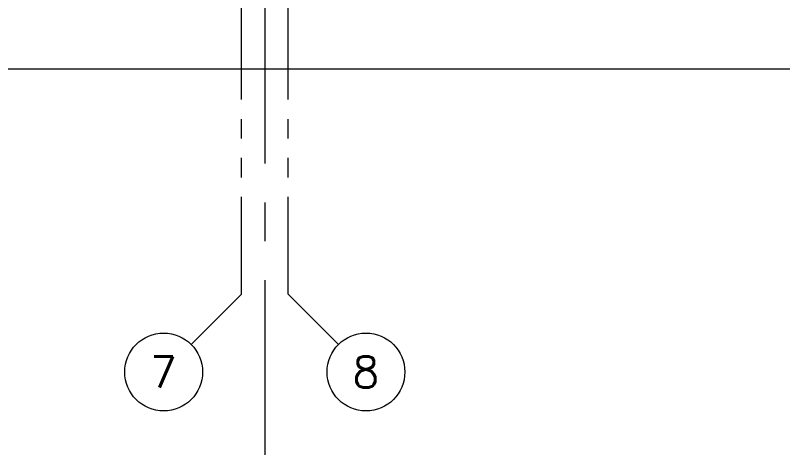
# Model space of a CAD drawing. Header units: millimetres. Extents: x 226317 to 226469, y 8188100 to 8188260.
# Drawn here: x 226386.889 to 226391.82, y 8188229.224 to 8188232.002 of the extents above; entities that cross this region are included whole.
import ezdxf
from ezdxf.enums import TextEntityAlignment as Align

# ---------------------------------------------------------------- set-up
doc = ezdxf.new("R2010")
doc.units = ezdxf.units.MM
for name, pattern in [('CENTER', [2, 1.25, -0.25, 0.25, -0.25]), ('HIDDEN2', [0.1875, 0.125, -0.0625]), ('PHANTOM', [2.5, 1.25, -0.25, 0.25, -0.25, 0.25, -0.25]), ('PHANTOM2', [1.25, 0.625, -0.125, 0.125, -0.125, 0.125, -0.125])]:
    doc.linetypes.add(name, pattern=pattern)
doc.layers.add('A-EJES', color=8, linetype='PHANTOM')
doc.layers.add('A-PROYECCIONES', color=8, linetype='HIDDEN2')
doc.layers.add('A-ETAPAS', color=8, linetype='Continuous', lineweight=35, plot=False)
doc.layers.add('A-MUROS', color=8, linetype='Continuous', lineweight=30)
doc.styles.add('ROMANS', font='ROMANS.shx', dxfattribs={"oblique": 10})

# ---------------------------------------------------------------- blocks, each defined once
blk = doc.blocks.new('EJES 1P')
at = {"layer": 'A-EJES', "color": 8, "linetype": 'PHANTOM2', "lineweight": 0}
for p, q in [((40.9511, -18.2214), (41.2743, -17.8982)), ((41.8976, -18.2214), (41.5743, -17.8982))]:
    blk.add_line(p, q, dxfattribs=at)
for points in [[(41.2743, -17.8982), (41.2743, -12.2918)], [(41.5743, -17.8982), (41.5743, -12.2918)]]:
    blk.add_lwpolyline(points, dxfattribs=at)
at = {"layer": 'A-EJES', "color": 8, "linetype": 'Continuous', "lineweight": 0}
for centre in [(40.7743, -18.3982), (42.0743, -18.3982)]:
    blk.add_circle(centre, 0.25, dxfattribs=at)
at = {"layer": 'A-EJES', "color": 8, "linetype": 'Continuous', "lineweight": 0, "style": 'ROMANS'}
for s, p in [('7', (40.7743, -18.3982)), ('8', (42.0743, -18.3982))]:
    blk.add_text(s, height=0.2, dxfattribs=at).set_placement(p, align=Align.MIDDLE_CENTER)
blk = doc.blocks.new('arq. estac.')
at = {"layer": 'A-ETAPAS', "color": 8, "linetype": 'CENTER', "lineweight": 0}
blk.add_line((226683.9141, 8188264.9456), (226683.9141, 8188104.9662), dxfattribs=at)
at = {"layer": 'A-MUROS', "color": 8, "lineweight": 0}
blk.add_lwpolyline([(226691.4496, 8188252.9539), (226687.0736, 8188252.9539), (226687.0741, 8188247.9543), (226684.1891, 8188247.9539), (226684.1891, 8188248.2539), (226683.6391, 8188248.2539), (226683.6391, 8188247.954), (226676.6791, 8188247.9539), (226676.6791, 8188248.2539), (226676.4291, 8188248.2539), (226676.4291, 8188247.9539), (226672.0591, 8188247.9539), (226672.0591, 8188236.3039), (226699.8491, 8188236.3043), (226699.8491, 8188247.9543), (226698.6091, 8188247.9543), (226698.6091, 8188248.2543), (226698.3591, 8188248.2539), (226698.3591, 8188247.9543), (226691.4491, 8188247.9539)], close=True, dxfattribs=at)
at = {"layer": 'A-PROYECCIONES'}
blk.add_blockref('EJES 1P', (226642.4898, 8188252.7539), dxfattribs=at)

msp = doc.modelspace()

# ---------------------------------------------------------------- block references
msp.add_blockref('arq. estac.', (-295.422, -4.6455))

doc.saveas('drawing.dxf')
